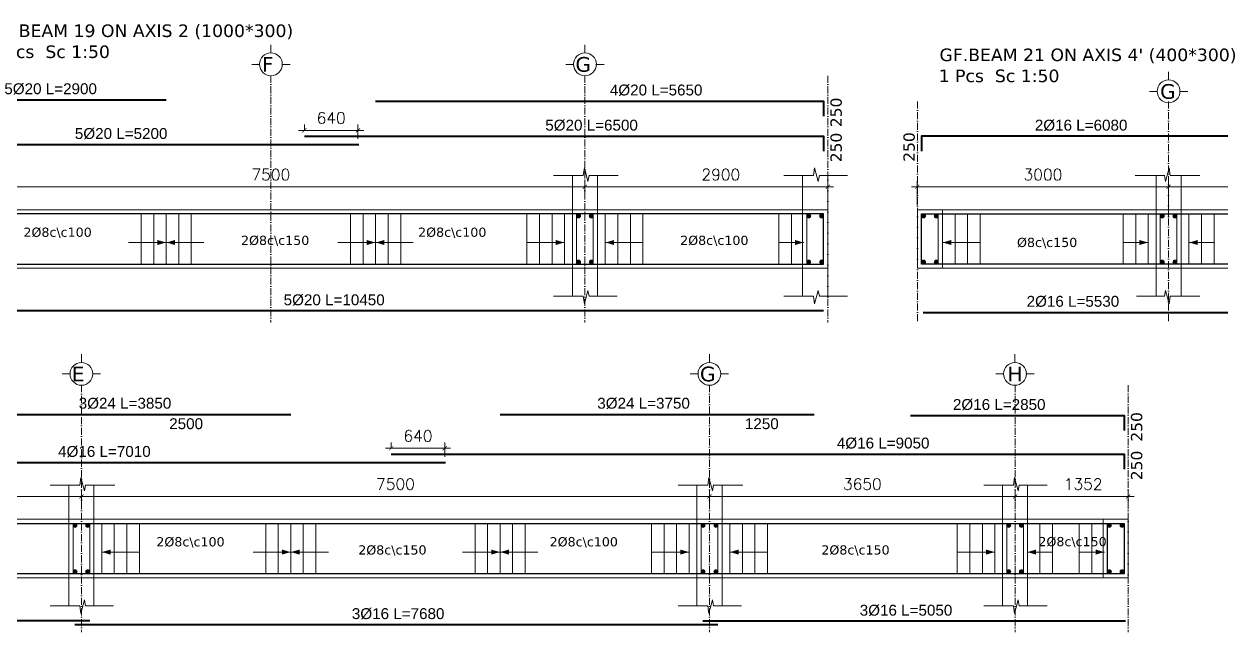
# Model space of a CAD drawing. Header units: inches. Extents: x -26151 to 62940, y -10194 to 246332.
# Drawn here: x 2773 to 4203, y 104603 to 105330 of the extents above; entities that cross this region are included whole.
import ezdxf

# ---------------------------------------------------------------- set-up
doc = ezdxf.new("R2010")
doc.units = ezdxf.units.IN
doc.header["$LTSCALE"] = 0.7
doc.header["$MEASUREMENT"] = 0
doc.linetypes.add('ACAD_ISO10W100', pattern=[18, 12, -3, 0, -3])
doc.layers.get('0').update_dxf_attribs({"lineweight": 13})
doc.layers.get('Defpoints').update_dxf_attribs({"lineweight": 5})
for name, color, linetype, lineweight in [('axis', 254, 'ACAD_ISO10W100', 9), ('BEAM FRAME', 5, 'Continuous', 18), ('COLUMN', 4, 'Continuous', 20), ('elevline', 30, 'Continuous', 20), ('FRAME 070', 5, 'Continuous', 60), ('hatch', 9, 'Continuous', 9), ('renforcment', 141, 'Continuous', 40), ('tex', 3, 'Continuous', 25), ('TEXT', 3, 'Continuous', 25), ('top rein. extension', 50, 'Continuous', 20), ('top renforcment', 7, 'Continuous', 40)]:
    doc.layers.add(name, color=color, linetype=linetype, lineweight=lineweight)
doc.styles.add('100', font='romans.shx', dxfattribs={"height": 13.5})
doc.styles.add('romanc', font='verdana.ttf', dxfattribs={"height": 250})
doc.styles.get("Standard").update_dxf_attribs({"font": 'arial.ttf', "height": 13})
doc.dimstyles.new('100', dxfattribs={"dimtxt": 13.5, "dimasz": 5, "dimexe": 7, "dimexo": 7, "dimgap": 8, "dimtad": 1, "dimdec": 0, "dimlfac": 10, "dimzin": 4, "dimdsep": 46, "dimtxsty": '100', "dimblk": 'ARCHTICK', "dimcen": 0.09, "dimdle": 7, "dimclrd": 1, "dimclre": 8, "dimclrt": 2, "dimadec": 0, "dimazin": 1, "dimtfac": 1, "dimtdec": 0, "dimtix": 1, "dimtofl": 0, "dimtmove": 0, "dimatfit": 3, "dimldrblk": 'ARCHTICK', "dimfxl": 0, "dimtolj": 1, "dimtzin": 0, "dimlwd": -1, "dimlwe": -1, "dimarcsym": 0})
doc.dimstyles.get("Standard").update_dxf_attribs({"dimtxt": 13, "dimasz": 5, "dimexe": 0.18, "dimexo": 0.0625, "dimgap": 6, "dimtad": 1, "dimdec": 0, "dimlfac": 10, "dimzin": 0, "dimdsep": 46, "dimtxsty": 'Standard', "dimblk": 'ARCHTICK', "dimcen": 0.09, "dimse1": 1, "dimse2": 1, "dimclrd": 1, "dimclre": 7, "dimclrt": 3, "dimadec": 0, "dimazin": 0, "dimtfac": 1, "dimtdec": 0, "dimtix": 1, "dimtofl": 0, "dimtmove": 0, "dimatfit": 3, "dimldrblk": 'ARCHTICK', "dimfxl": 0, "dimtolj": 1, "dimtzin": 0, "dimarcsym": 0})

# ---------------------------------------------------------------- blocks, each defined once
blk = doc.blocks.new('*D2065')
at = {"layer": 'Defpoints', "color": 0, "transparency": 16777216}
for p in [(2653, 105185.6, -0.5), (2653, 105185.6), (3173, 105185.6, -167.8)]:
    blk.add_point(p, dxfattribs=at)
at = {"layer": 'TEXT', "color": 3, "transparency": 16777216, "insert": (2889.2, 105198.6), "char_height": 13, "attachment_point": 5}
blk.add_mtext('\\A1;5%%C20 L=5200', dxfattribs=at)
blk = doc.blocks.new('_ArchTick')
at = {"color": 0, "linetype": 'ByBlock', "lineweight": 0, "const_width": 0.15}
blk.add_lwpolyline([(-0.5, -0.5), (0.5, 0.5)], dxfattribs=at)
blk = doc.blocks.new('*D2066')
at = {"color": 1, "transparency": 16777216}
blk.add_line((3436, 105135.1), (3740, 105135.1), dxfattribs=at)
at = {"color": 8, "transparency": 16777216}
for p, q in [((3443, 105128.7), (3443, 105142.1)), ((3733, 105129.1), (3733, 105142.1))]:
    blk.add_line(p, q, dxfattribs=at)
at = {"layer": 'Defpoints', "color": 0, "transparency": 16777216}
for p in [(3733, 105135.1), (3443, 105121.7), (3733, 105122.1, 217.9)]:
    blk.add_point(p, dxfattribs=at)
at = {"color": 1, "transparency": 16777216, "xscale": 5, "yscale": 5, "zscale": 5, "rotation": 180}
blk.add_blockref('_ArchTick', (3443, 105135.1), dxfattribs=at)
at = {"color": 1, "transparency": 16777216, "xscale": 5, "yscale": 5, "zscale": 5}
blk.add_blockref('_ArchTick', (3733, 105135.1), dxfattribs=at)
at = {"color": 2, "transparency": 16777216, "insert": (3605.3, 105149.8), "char_height": 13.5, "attachment_point": 5, "style": '100'}
blk.add_mtext('\\A1;2900', dxfattribs=at)
blk = doc.blocks.new('*D2067')
at = {"layer": 'Defpoints', "color": 0, "transparency": 16777216}
for p in [(3108, 105195.6, -157.8), (3108, 105195.6), (3758, 105195.6, -218.5)]:
    blk.add_point(p, dxfattribs=at)
at = {"layer": 'TEXT', "color": 3, "transparency": 16777216, "insert": (3451, 105208.6), "char_height": 13, "attachment_point": 5}
blk.add_mtext('\\A1;5%%C20 L=6500', dxfattribs=at)
blk = doc.blocks.new('*D2179')
at = {"color": 8, "transparency": 16777216}
for p, q in [((3108, 105202.6), (3108, 105209.6)), ((3172, 105192.6), (3172, 105209.6))]:
    blk.add_line(p, q, dxfattribs=at)
at = {"color": 1, "transparency": 16777216}
blk.add_line((3179, 105202.6), (3101, 105202.6), dxfattribs=at)
at = {"layer": 'Defpoints', "color": 0, "transparency": 16777216}
for p in [(3108, 105202.6), (3108, 105195.6), (3172, 105185.6)]:
    blk.add_point(p, dxfattribs=at)
at = {"color": 1, "transparency": 16777216, "xscale": 5, "yscale": 5, "zscale": 5, "rotation": 180}
blk.add_blockref('_ArchTick', (3108, 105202.6), dxfattribs=at)
at = {"color": 1, "transparency": 16777216, "xscale": 5, "yscale": 5, "zscale": 5}
blk.add_blockref('_ArchTick', (3172, 105202.6), dxfattribs=at)
at = {"color": 2, "transparency": 16777216, "insert": (3140, 105217.4), "char_height": 13.5, "attachment_point": 5, "style": '100'}
blk.add_mtext('\\A1;640', dxfattribs=at)
blk = doc.blocks.new('*D2068')
at = {"color": 1, "transparency": 16777216}
blk.add_line((3450, 105135.1), (2686, 105135.1), dxfattribs=at)
at = {"color": 8, "transparency": 16777216}
for p, q in [((2693, 105126.1), (2693, 105142.1)), ((3443, 105130.8), (3443, 105142.1))]:
    blk.add_line(p, q, dxfattribs=at)
at = {"layer": 'Defpoints', "color": 0, "transparency": 16777216}
for p in [(2693, 105135.1), (2693, 105119.1), (3443, 105123.8)]:
    blk.add_point(p, dxfattribs=at)
at = {"color": 1, "transparency": 16777216, "xscale": 5, "yscale": 5, "zscale": 5, "rotation": 180}
blk.add_blockref('_ArchTick', (2693, 105135.1), dxfattribs=at)
at = {"color": 1, "transparency": 16777216, "xscale": 5, "yscale": 5, "zscale": 5}
blk.add_blockref('_ArchTick', (3443, 105135.1), dxfattribs=at)
at = {"color": 2, "transparency": 16777216, "insert": (3068, 105149.8), "char_height": 13.5, "attachment_point": 5, "style": '100'}
blk.add_mtext('\\A1;7500', dxfattribs=at)
blk = doc.blocks.new('*D2069')
at = {"layer": 'Defpoints', "color": 0, "transparency": 16777216}
for p in [(2653, 105239.1, -218.4), (2653, 105239.1), (2943, 105239.1, -217.9)]:
    blk.add_point(p, dxfattribs=at)
at = {"layer": 'TEXT', "color": 3, "transparency": 16777216, "insert": (2805, 105252.1), "char_height": 13, "attachment_point": 5}
blk.add_mtext('\\A1;5%%C20 L=2900', dxfattribs=at)
blk = doc.blocks.new('*D2070')
at = {"layer": 'Defpoints', "color": 0, "transparency": 16777216}
for p in [(2683, 104986.9, -13652.7), (3728, 104986.9, -37100.9), (3728, 104986.9)]:
    blk.add_point(p, dxfattribs=at)
at = {"layer": 'TEXT', "color": 3, "transparency": 16777216, "insert": (3143.6, 104999.9), "char_height": 13, "attachment_point": 5}
blk.add_mtext('\\A1;5%%C20 L=10450', dxfattribs=at)
blk = doc.blocks.new('*D2074')
at = {"layer": 'Defpoints', "color": 0, "transparency": 16777216}
for p in [(3193, 105237.6, -157.8), (3193, 105237.6), (3758, 105237.6, -218.5)]:
    blk.add_point(p, dxfattribs=at)
at = {"layer": 'TEXT', "color": 3, "transparency": 16777216, "insert": (3528.1, 105250.6), "char_height": 13, "attachment_point": 5}
blk.add_mtext('\\A1;4%%C20 L=5650', dxfattribs=at)
blk = doc.blocks.new('*D2098')
at = {"layer": 'Defpoints', "color": 0, "transparency": 16777216}
for p in [(2056.8, 104617, -37100.9), (2056.8, 104617), (2851.8, 104617, -13652.7)]:
    blk.add_point(p, dxfattribs=at)
at = {"layer": 'TEXT', "color": 3, "transparency": 16777216, "insert": (2594.1, 104630), "char_height": 13, "attachment_point": 5}
blk.add_mtext('\\A1;3%%C16 L=7950', dxfattribs=at)
blk = doc.blocks.new('*D2102')
at = {"layer": 'Defpoints', "color": 0, "transparency": 16777216}
for p in [(2575.8, 104805.7, 24.9), (2575.8, 104805.7), (3276.7, 104805.7, -167.8)]:
    blk.add_point(p, dxfattribs=at)
at = {"layer": 'TEXT', "color": 3, "transparency": 16777216, "insert": (2869.2, 104818.7), "char_height": 13, "attachment_point": 5}
blk.add_mtext('\\A1;4%%C16 L=7010', dxfattribs=at)
blk = doc.blocks.new('*D2103')
at = {"color": 1, "transparency": 16777216}
blk.add_line((3584.8, 104765.1), (3963.8, 104765.1), dxfattribs=at)
at = {"color": 8, "transparency": 16777216}
for p, q in [((3591.8, 104758.8), (3591.8, 104772.1)), ((3956.8, 104759.1), (3956.8, 104772.1))]:
    blk.add_line(p, q, dxfattribs=at)
at = {"layer": 'Defpoints', "color": 0, "transparency": 16777216}
for p in [(3956.8, 104765.1), (3591.8, 104751.8), (3956.8, 104752.1)]:
    blk.add_point(p, dxfattribs=at)
at = {"color": 1, "transparency": 16777216, "xscale": 5, "yscale": 5, "zscale": 5, "rotation": 180}
blk.add_blockref('_ArchTick', (3591.8, 104765.1), dxfattribs=at)
at = {"color": 1, "transparency": 16777216, "xscale": 5, "yscale": 5, "zscale": 5}
blk.add_blockref('_ArchTick', (3956.8, 104765.1), dxfattribs=at)
at = {"color": 2, "transparency": 16777216, "insert": (3774.3, 104779.9), "char_height": 13.5, "attachment_point": 5, "style": '100'}
blk.add_mtext('\\A1;3650', dxfattribs=at)
blk = doc.blocks.new('*D2104')
at = {"layer": 'Defpoints', "color": 0, "transparency": 16777216}
for p in [(3211.7, 104815.7, -157.8), (3211.7, 104815.7), (4116.7, 104815.7, -218.5)]:
    blk.add_point(p, dxfattribs=at)
at = {"layer": 'TEXT', "color": 3, "transparency": 16777216, "insert": (3799.2, 104828.7), "char_height": 13, "attachment_point": 5}
blk.add_mtext('\\A1;4%%C16 L=9050', dxfattribs=at)
blk = doc.blocks.new('*D2183')
at = {"color": 1, "transparency": 16777216}
blk.add_line((3282.7, 104822.7), (3204.7, 104822.7), dxfattribs=at)
at = {"color": 8, "transparency": 16777216}
for p, q in [((3211.7, 104822.7), (3211.7, 104829.7)), ((3275.7, 104812.7), (3275.7, 104829.7))]:
    blk.add_line(p, q, dxfattribs=at)
at = {"layer": 'Defpoints', "color": 0, "transparency": 16777216}
for p in [(3211.7, 104822.7), (3211.7, 104815.7), (3275.7, 104805.7)]:
    blk.add_point(p, dxfattribs=at)
at = {"color": 1, "transparency": 16777216, "xscale": 5, "yscale": 5, "zscale": 5, "rotation": 180}
blk.add_blockref('_ArchTick', (3211.7, 104822.7), dxfattribs=at)
at = {"color": 1, "transparency": 16777216, "xscale": 5, "yscale": 5, "zscale": 5}
blk.add_blockref('_ArchTick', (3275.7, 104822.7), dxfattribs=at)
at = {"color": 2, "transparency": 16777216, "insert": (3243.7, 104837.5), "char_height": 13.5, "attachment_point": 5, "style": '100'}
blk.add_mtext('\\A1;640', dxfattribs=at)
blk = doc.blocks.new('*D2105')
at = {"color": 1, "transparency": 16777216}
blk.add_line((3598.8, 104765.1), (2834.8, 104765.1), dxfattribs=at)
at = {"color": 8, "transparency": 16777216}
for p, q in [((2841.8, 104756.2), (2841.8, 104772.1)), ((3591.8, 104757.6), (3591.8, 104772.1))]:
    blk.add_line(p, q, dxfattribs=at)
at = {"layer": 'Defpoints', "color": 0, "transparency": 16777216}
for p in [(2841.8, 104765.1), (2841.8, 104749.2), (3591.8, 104750.6)]:
    blk.add_point(p, dxfattribs=at)
at = {"color": 1, "transparency": 16777216, "xscale": 5, "yscale": 5, "zscale": 5, "rotation": 180}
blk.add_blockref('_ArchTick', (2841.8, 104765.1), dxfattribs=at)
at = {"color": 1, "transparency": 16777216, "xscale": 5, "yscale": 5, "zscale": 5}
blk.add_blockref('_ArchTick', (3591.8, 104765.1), dxfattribs=at)
at = {"color": 2, "transparency": 16777216, "insert": (3216.8, 104779.9), "char_height": 13.5, "attachment_point": 5, "style": '100'}
blk.add_mtext('\\A1;7500', dxfattribs=at)
blk = doc.blocks.new('*D2106')
at = {"color": 1, "transparency": 16777216}
blk.add_line((4098.9, 104765.1), (3949.8, 104765.1), dxfattribs=at)
at = {"color": 8, "transparency": 16777216}
for p, q in [((3956.8, 104759), (3956.8, 104772.1)), ((4091.9, 104758.8), (4091.9, 104772.1))]:
    blk.add_line(p, q, dxfattribs=at)
at = {"layer": 'Defpoints', "color": 0, "transparency": 16777216}
for p in [(3956.8, 104765.1), (3956.8, 104752), (4091.9, 104751.8)]:
    blk.add_point(p, dxfattribs=at)
at = {"color": 1, "transparency": 16777216, "xscale": 5, "yscale": 5, "zscale": 5, "rotation": 180}
blk.add_blockref('_ArchTick', (3956.8, 104765.1), dxfattribs=at)
at = {"color": 1, "transparency": 16777216, "xscale": 5, "yscale": 5, "zscale": 5}
blk.add_blockref('_ArchTick', (4091.9, 104765.1), dxfattribs=at)
at = {"color": 2, "transparency": 16777216, "insert": (4038, 104779.9), "char_height": 13.5, "attachment_point": 5, "style": '100'}
blk.add_mtext('\\A1;1352', dxfattribs=at)
blk = doc.blocks.new('*D2107')
at = {"layer": 'Defpoints', "color": 0, "transparency": 16777216}
for p in [(2833.8, 104611.9, -13652.7), (3601.8, 104611.9, -49467.8), (3601.8, 104611.9)]:
    blk.add_point(p, dxfattribs=at)
at = {"layer": 'TEXT', "color": 3, "transparency": 16777216, "insert": (3220, 104624.9), "char_height": 13, "attachment_point": 5}
blk.add_mtext('\\A1;3%%C16 L=7680', dxfattribs=at)
blk = doc.blocks.new('*D2111')
at = {"layer": 'Defpoints', "color": 0, "transparency": 16777216}
for p in [(3341.8, 104863.3, -203.1), (3341.8, 104863.3), (3716.8, 104863.3, -189.9)]:
    blk.add_point(p, dxfattribs=at)
at = {"layer": 'TEXT', "color": 3, "transparency": 16777216, "insert": (3513.1, 104876.3), "char_height": 13, "attachment_point": 5}
blk.add_mtext('\\A1;3%%C24 L=3750', dxfattribs=at)
blk = doc.blocks.new('*D2112')
at = {"layer": 'Defpoints', "color": 0, "transparency": 16777216}
for p in [(3591.8, 104861.7), (3716.8, 104861.7), (3716.8, 104839.3)]:
    blk.add_point(p, dxfattribs=at)
at = {"layer": 'TEXT', "color": 3, "transparency": 16777216, "insert": (3654.3, 104852), "char_height": 13, "attachment_point": 5}
blk.add_mtext('\\A1;1250', dxfattribs=at)
blk = doc.blocks.new('*D2113')
at = {"color": 1, "transparency": 16777216}
blk.add_line((2848.8, 104765.1), (2434.8, 104765.1), dxfattribs=at)
at = {"color": 8, "transparency": 16777216}
for p, q in [((2441.8, 104756.2), (2441.8, 104772.1)), ((2841.8, 104757.6), (2841.8, 104772.1))]:
    blk.add_line(p, q, dxfattribs=at)
at = {"layer": 'Defpoints', "color": 0, "transparency": 16777216}
for p in [(2441.8, 104765.1), (2441.8, 104749.2), (2841.8, 104750.6)]:
    blk.add_point(p, dxfattribs=at)
at = {"color": 1, "transparency": 16777216, "xscale": 5, "yscale": 5, "zscale": 5, "rotation": 180}
blk.add_blockref('_ArchTick', (2441.8, 104765.1), dxfattribs=at)
at = {"color": 1, "transparency": 16777216, "xscale": 5, "yscale": 5, "zscale": 5}
blk.add_blockref('_ArchTick', (2841.8, 104765.1), dxfattribs=at)
at = {"color": 2, "transparency": 16777216, "insert": (2629.3, 104779.9), "char_height": 13.5, "attachment_point": 5, "style": '100'}
blk.add_mtext('\\A1;4000', dxfattribs=at)
blk = doc.blocks.new('*D2114')
at = {"layer": 'Defpoints', "color": 0, "transparency": 16777216}
for p in [(2706.8, 104863.3, -203.1), (2706.8, 104863.3), (3091.8, 104863.3, -189.9)]:
    blk.add_point(p, dxfattribs=at)
at = {"layer": 'TEXT', "color": 3, "transparency": 16777216, "insert": (2893.8, 104876.3), "char_height": 13, "attachment_point": 5}
blk.add_mtext('\\A1;3%%C24 L=3850', dxfattribs=at)
blk = doc.blocks.new('*D2115')
at = {"layer": 'Defpoints', "color": 0, "transparency": 16777216}
for p in [(2841.8, 104861.7), (3091.8, 104861.7), (3091.8, 104839.3)]:
    blk.add_point(p, dxfattribs=at)
at = {"layer": 'TEXT', "color": 3, "transparency": 16777216, "insert": (2966.8, 104852), "char_height": 13, "attachment_point": 5}
blk.add_mtext('\\A1;2500', dxfattribs=at)
blk = doc.blocks.new('*D2117')
at = {"layer": 'Defpoints', "color": 0, "transparency": 16777216}
for p in [(3583.8, 104616, -13652.7), (4088.7, 104616, -37100.9), (4088.7, 104616)]:
    blk.add_point(p, dxfattribs=at)
at = {"layer": 'TEXT', "color": 3, "transparency": 16777216, "insert": (3826.5, 104629), "char_height": 13, "attachment_point": 5}
blk.add_mtext('\\A1;3%%C16 L=5050', dxfattribs=at)
blk = doc.blocks.new('*D2118')
at = {"layer": 'Defpoints', "color": 0, "transparency": 16777216}
for p in [(3831.8, 104861.8, -199.4), (3831.8, 104861.8), (4116.7, 104861.8, -218.5)]:
    blk.add_point(p, dxfattribs=at)
at = {"layer": 'TEXT', "color": 3, "transparency": 16777216, "insert": (3937.8, 104874.8), "char_height": 13, "attachment_point": 5}
blk.add_mtext('\\A1;2%%C16 L=2850', dxfattribs=at)
blk = doc.blocks.new('*D2123')
at = {"color": 1, "transparency": 16777216}
blk.add_line((4147, 105135.1), (3833, 105135.1), dxfattribs=at)
at = {"color": 8, "transparency": 16777216}
for p, q in [((3840, 105113.4), (3840, 105142.1)), ((4140, 105098.5), (4140, 105142.1))]:
    blk.add_line(p, q, dxfattribs=at)
at = {"layer": 'Defpoints', "color": 0, "transparency": 16777216}
for p in [(3840, 105135.1), (3840, 105106.4), (4140, 105091.5)]:
    blk.add_point(p, dxfattribs=at)
at = {"color": 1, "transparency": 16777216, "xscale": 5, "yscale": 5, "zscale": 5, "rotation": 180}
blk.add_blockref('_ArchTick', (3840, 105135.1), dxfattribs=at)
at = {"color": 1, "transparency": 16777216, "xscale": 5, "yscale": 5, "zscale": 5}
blk.add_blockref('_ArchTick', (4140, 105135.1), dxfattribs=at)
at = {"color": 2, "transparency": 16777216, "insert": (3990, 105149.8), "char_height": 13.5, "attachment_point": 5, "style": '100'}
blk.add_mtext('\\A1;3000', dxfattribs=at)
blk = doc.blocks.new('*D2124')
at = {"layer": 'Defpoints', "color": 0, "transparency": 16777216}
for p in [(3847, 104985.1, -37318.8), (3847, 104985.1), (4400, 104985.1, -13652.7)]:
    blk.add_point(p, dxfattribs=at)
at = {"layer": 'TEXT', "color": 3, "transparency": 16777216, "insert": (4025.8, 104998.1), "char_height": 13, "attachment_point": 5}
blk.add_mtext('\\A1;2%%C16 L=5530', dxfattribs=at)
blk = doc.blocks.new('*D2125')
at = {"layer": 'Defpoints', "color": 0, "transparency": 16777216}
for p in [(3821.6, 105195.6, -440.4), (4429.6, 105195.6, 264.3), (4429.6, 105195.6)]:
    blk.add_point(p, dxfattribs=at)
at = {"layer": 'TEXT', "color": 3, "transparency": 16777216, "insert": (4035.6, 105208.6), "char_height": 13, "attachment_point": 5}
blk.add_mtext('\\A1;2%%C16 L=6080', dxfattribs=at)
blk = doc.blocks.new('*D2126')
at = {"color": 1, "transparency": 16777216}
blk.add_line((4133, 105135.1), (4411, 105135.1), dxfattribs=at)
at = {"color": 8, "transparency": 16777216}
for p, q in [((4140, 105098.5), (4140, 105142.1)), ((4404, 105127.4), (4404, 105142.1))]:
    blk.add_line(p, q, dxfattribs=at)
at = {"layer": 'Defpoints', "color": 0, "transparency": 16777216}
for p in [(4404, 105135.1), (4404, 105120.4), (4140, 105091.5)]:
    blk.add_point(p, dxfattribs=at)
at = {"color": 1, "transparency": 16777216, "xscale": 5, "yscale": 5, "zscale": 5, "rotation": 180}
blk.add_blockref('_ArchTick', (4140, 105135.1), dxfattribs=at)
at = {"color": 1, "transparency": 16777216, "xscale": 5, "yscale": 5, "zscale": 5}
blk.add_blockref('_ArchTick', (4404, 105135.1), dxfattribs=at)
at = {"color": 2, "transparency": 16777216, "insert": (4263.6, 105149.8), "char_height": 13.5, "attachment_point": 5, "style": '100'}
blk.add_mtext('\\A1;2640', dxfattribs=at)

msp = doc.modelspace()

# ---------------------------------------------------------------- hatches: boundary and pattern name
at = {"layer": 'elevline'}
for points in [[(3437.8, 105100.38, 1), (3433.05, 105100.38, 1)], [(3448.29, 105100.38, -1), (3453.05, 105100.38, -1)], [(3712.8, 105100.38, 1), (3708.05, 105100.38, 1)], [(3723.29, 105100.38, -1), (3728.05, 105100.38, -1)], [(3849.8, 105100.38, 1), (3845.05, 105100.38, 1)], [(3860.29, 105100.38, -1), (3865.05, 105100.38, -1)], [(4134.8, 105100.38, 1), (4130.05, 105100.38, 1)], [(4145.29, 105100.38, -1), (4150.05, 105100.38, -1)], [(3437.8, 105045.14, -1), (3433.05, 105045.14, -1)], [(3448.29, 105045.14, 1), (3453.05, 105045.14, 1)], [(3712.8, 105045.14, -1), (3708.05, 105045.14, -1)], [(3723.29, 105045.14, 1), (3728.05, 105045.14, 1)], [(3849.8, 105045.14, -1), (3845.05, 105045.14, -1)], [(3860.29, 105045.14, 1), (3865.05, 105045.14, 1)], [(4134.8, 105045.14, -1), (4130.05, 105045.14, -1)], [(4145.29, 105045.14, 1), (4150.05, 105045.14, 1)], [(2836.51, 104730.47, 1), (2831.76, 104730.47, 1)], [(2847, 104730.47, -1), (2851.76, 104730.47, -1)], [(3586.51, 104730.47, 1), (3581.76, 104730.47, 1)], [(3597, 104730.47, -1), (3601.76, 104730.47, -1)], [(3951.51, 104730.47, 1), (3946.76, 104730.47, 1)], [(3962, 104730.47, -1), (3966.76, 104730.47, -1)], [(4071.69, 104730.47, 1), (4066.93, 104730.47, 1)], [(4082.17, 104730.47, -1), (4086.93, 104730.47, -1)], [(2836.51, 104675.23, -1), (2831.76, 104675.23, -1)], [(2847, 104675.23, 1), (2851.76, 104675.23, 1)], [(3586.51, 104675.23, -1), (3581.76, 104675.23, -1)], [(3597, 104675.23, 1), (3601.76, 104675.23, 1)], [(3951.51, 104675.23, -1), (3946.76, 104675.23, -1)], [(3962, 104675.23, 1), (3966.76, 104675.23, 1)], [(4071.69, 104675.23, -1), (4066.93, 104675.23, -1)], [(4082.17, 104675.23, 1), (4086.93, 104675.23, 1)]]:
    msp.add_hatch(color=256, dxfattribs=at).paths.add_polyline_path(points)

# ---------------------------------------------------------------- linework, layer by layer
at = {"layer": 'axis'}
for p, q in [((3068.05, 105267.95, -217.91), (3068.05, 104973.02, -217.91)), ((3443.05, 105267.95, -217.91), (3443.05, 104973.02, -217.91)), ((3733.05, 105267.95, -217.91), (3733.05, 104973.02, -217.91)), ((3840.05, 105236.96), (3840.05, 104973.02)), ((4140.05, 105236.96), (4140.05, 104973.02)), ((2841.76, 104898.04, -217.91), (2841.76, 104603.11, -217.91)), ((2841.76, 104898.04, -217.91), (2841.76, 104603.11, -217.91)), ((3591.76, 104898.04, -217.91), (3591.76, 104603.11, -217.91)), ((3956.76, 104898.04, -217.91), (3956.76, 104603.11, -217.91)), ((4091.93, 104898.04, -217.91), (4091.93, 104603.11, -217.91))]:
    msp.add_line(p, q, dxfattribs=at)
at = {"layer": 'BEAM FRAME'}
for points in [[(2678.05, 105037.76), (3733.05, 105037.76), (3733.05, 105107.76), (2678.05, 105107.76)], [(4091.93, 104667.85), (881.76, 104667.85), (881.76, 104737.85), (4091.93, 104737.85)]]:
    msp.add_lwpolyline(points, close=True, dxfattribs=at)
at = {"layer": 'BEAM FRAME', "elevation": 217.91}
msp.add_lwpolyline([(4404.05, 105037.76), (3840.05, 105037.76), (3840.05, 105107.76), (4404.05, 105107.76)], close=True, dxfattribs=at)
at = {"layer": 'COLUMN', "lineweight": 20}
for p, q in [((3428.05, 105148.68), (3428.05, 105107.76)), ((3458.05, 105148.68), (3458.05, 105107.76)), ((3703.05, 105148.68), (3703.05, 105107.76)), ((3733.05, 105148.68), (3733.05, 105107.76)), ((4125.05, 105148.68, 217.91), (4125.05, 105107.76, 217.91)), ((4155.05, 105148.68, 217.91), (4155.05, 105107.76, 217.91)), ((3428.05, 105004.33), (3428.05, 105037.76)), ((3458.05, 105004.33), (3458.05, 105037.76)), ((3703.05, 105004.33), (3703.05, 105037.76)), ((3733.05, 105004.33), (3733.05, 105037.76)), ((4125.05, 105004.33, 217.91), (4125.05, 105037.76, 217.91)), ((4155.05, 105004.33, 217.91), (4155.05, 105037.76, 217.91)), ((2826.76, 104778.78), (2826.76, 104737.85)), ((2856.76, 104778.78), (2856.76, 104737.85)), ((3576.76, 104778.78), (3576.76, 104737.85)), ((3606.76, 104778.78), (3606.76, 104737.85)), ((3941.76, 104778.78), (3941.76, 104737.85)), ((3971.76, 104778.78), (3971.76, 104737.85)), ((2826.76, 104634.42), (2826.76, 104667.85)), ((2856.76, 104634.42), (2856.76, 104667.85)), ((3576.76, 104634.42), (3576.76, 104667.85)), ((3606.76, 104634.42), (3606.76, 104667.85)), ((3941.76, 104634.42), (3941.76, 104667.85)), ((3971.76, 104634.42), (3971.76, 104667.85))]:
    msp.add_line(p, q, dxfattribs=at)
at = {"layer": 'elevline'}
for p, q in [((2913.09, 105042.76), (2913.09, 105102.76)), ((2928.09, 105042.76), (2928.09, 105102.76)), ((2943.05, 105042.76), (2943.05, 105102.76)), ((2958.01, 105042.76), (2958.01, 105102.76)), ((2973.01, 105042.76), (2973.01, 105102.76)), ((3163.09, 105042.76, -217.91), (3163.09, 105102.76, -217.91)), ((3178.09, 105042.76, -217.91), (3178.09, 105102.76, -217.91)), ((3193.05, 105042.76, -217.91), (3193.05, 105102.76, -217.91)), ((3208.01, 105042.76, -217.91), (3208.01, 105102.76, -217.91)), ((3223.01, 105042.76, -217.91), (3223.01, 105102.76, -217.91)), ((3373.78, 105042.76, -217.91), (3373.78, 105102.76, -217.91)), ((3388.78, 105042.76, -217.91), (3388.78, 105102.76, -217.91)), ((3403.78, 105042.76, -217.91), (3403.78, 105102.76, -217.91)), ((3418.74, 105042.76, -217.91), (3418.74, 105102.76, -217.91)), ((3467.36, 105042.76, -217.91), (3467.36, 105102.76, -217.91)), ((3482.32, 105042.76, -217.91), (3482.32, 105102.76, -217.91)), ((3497.32, 105042.76, -217.91), (3497.32, 105102.76, -217.91)), ((3512.32, 105042.76, -217.91), (3512.32, 105102.76, -217.91)), ((3674.55, 105042.76, -217.91), (3674.55, 105102.76, -217.91)), ((3689.55, 105042.76, -217.91), (3689.55, 105102.76, -217.91)), ((3708.01, 105042.76, -217.91), (3708.01, 105102.76, -217.91)), ((3885.05, 105042.76), (3885.05, 105102.76)), ((3900.05, 105042.76), (3900.05, 105102.76)), ((3915.05, 105042.76), (3915.05, 105102.76)), ((4085.78, 105042.76), (4085.78, 105102.76)), ((4100.78, 105042.76), (4100.78, 105102.76)), ((4115.74, 105042.76), (4115.74, 105102.76)), ((4164.36, 105042.76), (4164.36, 105102.76)), ((4179.32, 105042.76), (4179.32, 105102.76)), ((4194.32, 105042.76), (4194.32, 105102.76)), ((2866.07, 104672.85, -217.91), (2866.07, 104732.85, -217.91)), ((2881.03, 104672.85, -217.91), (2881.03, 104732.85, -217.91)), ((2896.03, 104672.85, -217.91), (2896.03, 104732.85, -217.91)), ((2911.03, 104672.85, -217.91), (2911.03, 104732.85, -217.91)), ((3061.8, 104672.85, -217.91), (3061.8, 104732.85, -217.91)), ((3076.8, 104672.85, -217.91), (3076.8, 104732.85, -217.91)), ((3091.76, 104672.85, -217.91), (3091.76, 104732.85, -217.91)), ((3106.72, 104672.85, -217.91), (3106.72, 104732.85, -217.91)), ((3121.72, 104672.85, -217.91), (3121.72, 104732.85, -217.91)), ((3311.8, 104672.85, -217.91), (3311.8, 104732.85, -217.91)), ((3326.8, 104672.85, -217.91), (3326.8, 104732.85, -217.91)), ((3341.76, 104672.85, -217.91), (3341.76, 104732.85, -217.91)), ((3356.72, 104672.85, -217.91), (3356.72, 104732.85, -217.91)), ((3371.72, 104672.85, -217.91), (3371.72, 104732.85, -217.91)), ((3522.49, 104672.85, -217.91), (3522.49, 104732.85, -217.91)), ((3537.49, 104672.85, -217.91), (3537.49, 104732.85, -217.91)), ((3552.49, 104672.85, -217.91), (3552.49, 104732.85, -217.91)), ((3567.45, 104672.85, -217.91), (3567.45, 104732.85, -217.91)), ((3616.07, 104672.85, -217.91), (3616.07, 104732.85, -217.91)), ((3631.03, 104672.85, -217.91), (3631.03, 104732.85, -217.91)), ((3646.03, 104672.85, -217.91), (3646.03, 104732.85, -217.91)), ((3661.03, 104672.85, -217.91), (3661.03, 104732.85, -217.91)), ((3887.69, 104672.85, -217.91), (3887.69, 104732.85, -217.91)), ((3902.69, 104672.85, -217.91), (3902.69, 104732.85, -217.91)), ((3917.69, 104672.85, -217.91), (3917.69, 104732.85, -217.91)), ((3932.65, 104672.85, -217.91), (3932.65, 104732.85, -217.91)), ((3946.72, 104672.85, -217.91), (3946.72, 104732.85, -217.91)), ((3986.25, 104672.85, -217.91), (3986.25, 104732.85, -217.91)), ((4001.25, 104672.85, -217.91), (4001.25, 104732.85, -217.91)), ((4033.43, 104672.85, -217.91), (4033.43, 104732.85, -217.91)), ((4048.43, 104672.85, -217.91), (4048.43, 104732.85, -217.91)), ((4066.89, 104672.85, -217.91), (4066.89, 104732.85, -217.91))]:
    msp.add_line(p, q, dxfattribs=at)
for centre in [(3435.43, 105100.38, -217.91), (3450.67, 105100.38, -217.91), (3710.43, 105100.38, -217.91), (3725.67, 105100.38, -217.91), (3847.43, 105100.38), (3862.67, 105100.38), (4132.43, 105100.38), (4147.67, 105100.38), (3435.43, 105045.14, -217.91), (3450.67, 105045.14, -217.91), (3710.43, 105045.14, -217.91), (3725.67, 105045.14, -217.91), (3847.43, 105045.14), (3862.67, 105045.14), (4132.43, 105045.14), (4147.67, 105045.14), (2834.14, 104730.47, -217.91), (2849.38, 104730.47, -217.91), (3584.14, 104730.47, -217.91), (3599.38, 104730.47, -217.91), (3949.14, 104730.47, -217.91), (3964.38, 104730.47, -217.91), (4069.31, 104730.47, -217.91), (4084.55, 104730.47, -217.91), (2834.14, 104675.23, -217.91), (2849.38, 104675.23, -217.91), (3584.14, 104675.23, -217.91), (3599.38, 104675.23, -217.91), (3949.14, 104675.23, -217.91), (3964.38, 104675.23, -217.91), (4069.31, 104675.23, -217.91), (4084.55, 104675.23, -217.91)]:
    msp.add_circle(centre, 2.38, dxfattribs=at)
at = {"layer": 'FRAME 070', "lineweight": 20}
for p, q in [((3405.66, 105148.68), (3441.01, 105148.68)), ((3441.01, 105148.68), (3442.36, 105157.68)), ((3442.36, 105157.68), (3446.55, 105141.61)), ((3446.55, 105141.61), (3448.05, 105148.68)), ((3447.58, 105148.68), (3482.93, 105148.68)), ((3680.66, 105148.68), (3716.01, 105148.68)), ((3716.01, 105148.68), (3717.36, 105157.68)), ((3717.36, 105157.68), (3721.55, 105141.61)), ((3721.55, 105141.61), (3723.05, 105148.68)), ((3723.05, 105148.68), (3756.44, 105148.68)), ((4135.52, 105148.68, 217.91), (4100.16, 105148.68, 217.91)), ((4136.55, 105141.61, 217.91), (4135.04, 105148.68, 217.91)), ((4140.73, 105157.68, 217.91), (4136.55, 105141.61, 217.91)), ((4142.08, 105148.68, 217.91), (4140.73, 105157.68, 217.91)), ((4177.44, 105148.68, 217.91), (4142.08, 105148.68, 217.91)), ((3405.66, 105004.33), (3441.01, 105004.33)), ((3441.01, 105004.33), (3442.36, 104995.33)), ((3442.36, 104995.33), (3446.55, 105011.41)), ((3446.55, 105011.41), (3448.05, 105004.33)), ((3448.05, 105004.33), (3481.44, 105004.33)), ((3680.66, 105004.33), (3716.01, 105004.33)), ((3716.01, 105004.33), (3717.36, 104995.33)), ((3717.36, 104995.33), (3721.55, 105011.41)), ((3721.55, 105011.41), (3723.05, 105004.33)), ((3723.05, 105004.33), (3756.44, 105004.33)), ((4135.04, 105004.33, 217.91), (4101.65, 105004.33, 217.91)), ((4136.55, 105011.41, 217.91), (4135.04, 105004.33, 217.91)), ((4140.73, 104995.33, 217.91), (4136.55, 105011.41, 217.91)), ((4142.08, 105004.33, 217.91), (4140.73, 104995.33, 217.91)), ((4177.44, 105004.33, 217.91), (4142.08, 105004.33, 217.91)), ((2804.37, 104778.78), (2839.72, 104778.78)), ((2839.72, 104778.78), (2841.08, 104787.78)), ((2841.08, 104787.78), (2845.26, 104771.7)), ((2845.26, 104771.7), (2846.76, 104778.78)), ((2846.29, 104778.78), (2881.64, 104778.78)), ((3554.37, 104778.78), (3589.72, 104778.78)), ((3589.72, 104778.78), (3591.08, 104787.78)), ((3591.08, 104787.78), (3595.26, 104771.7)), ((3595.26, 104771.7), (3596.76, 104778.78)), ((3596.29, 104778.78), (3631.64, 104778.78)), ((3919.37, 104778.78), (3954.72, 104778.78)), ((3954.72, 104778.78), (3956.08, 104787.78)), ((3956.08, 104787.78), (3960.26, 104771.7)), ((3960.26, 104771.7), (3961.76, 104778.78)), ((3961.76, 104778.78), (3995.15, 104778.78)), ((2804.37, 104634.42), (2839.72, 104634.42)), ((2839.72, 104634.42), (2841.08, 104625.42)), ((2841.08, 104625.42), (2845.26, 104641.5)), ((2845.26, 104641.5), (2846.76, 104634.42)), ((2846.76, 104634.42), (2880.15, 104634.42)), ((3554.37, 104634.42), (3589.72, 104634.42)), ((3589.72, 104634.42), (3591.08, 104625.42)), ((3591.08, 104625.42), (3595.26, 104641.5)), ((3595.26, 104641.5), (3596.76, 104634.42)), ((3596.76, 104634.42), (3630.15, 104634.42)), ((3919.37, 104634.42), (3954.72, 104634.42)), ((3954.72, 104634.42), (3956.08, 104625.42)), ((3956.08, 104625.42), (3960.26, 104641.5)), ((3960.26, 104641.5), (3961.76, 104634.42)), ((3961.76, 104634.42), (3995.15, 104634.42))]:
    msp.add_line(p, q, dxfattribs=at)
at = {"layer": 'FRAME 070', "lineweight": 15, "elevation": -217.91}
for points in [[(3428.05, 105037.76), (3458.05, 105037.76), (3458.05, 105107.76), (3428.05, 105107.76)], [(3703.05, 105037.76), (3733.05, 105037.76), (3733.05, 105107.76), (3703.05, 105107.76)], [(2826.76, 104667.85), (2856.76, 104667.85), (2856.76, 104737.85), (2826.76, 104737.85)], [(3576.76, 104667.85), (3606.76, 104667.85), (3606.76, 104737.85), (3576.76, 104737.85)], [(3941.76, 104667.85), (3971.76, 104667.85), (3971.76, 104737.85), (3941.76, 104737.85)], [(4061.93, 104667.85), (4091.93, 104667.85), (4091.93, 104737.85), (4061.93, 104737.85)]]:
    msp.add_lwpolyline(points, close=True, dxfattribs=at)
at = {"layer": 'FRAME 070', "lineweight": 15}
for points in [[(3870.05, 105037.76), (3840.05, 105037.76), (3840.05, 105107.76), (3870.05, 105107.76)], [(4155.05, 105037.76), (4125.05, 105037.76), (4125.05, 105107.76), (4155.05, 105107.76)]]:
    msp.add_lwpolyline(points, close=True, dxfattribs=at)
at = {"layer": 'hatch'}
for p, q in [((3068.05, 105304.92, -217.91), (3068.05, 105295.19, -217.91)), ((3443.05, 105304.92, -217.91), (3443.05, 105295.19, -217.91)), ((3045.12, 105281.45, -217.91), (3054.86, 105281.45, -217.91)), ((3090.97, 105281.45, -217.91), (3081.24, 105281.45, -217.91)), ((3420.12, 105281.45, -217.91), (3429.86, 105281.45, -217.91)), ((3465.97, 105281.45, -217.91), (3456.24, 105281.45, -217.91)), ((4140.05, 105272.57), (4140.05, 105262.84)), ((4117.12, 105249.09), (4126.86, 105249.09)), ((4162.97, 105249.09), (4153.24, 105249.09)), ((2841.76, 104935.01, -217.91), (2841.76, 104925.28, -217.91)), ((3591.76, 104935.01, -217.91), (3591.76, 104925.28, -217.91)), ((3956.56, 104935.01, -217.91), (3956.56, 104925.28, -217.91)), ((2818.83, 104911.54, -217.91), (2828.57, 104911.54, -217.91)), ((2864.68, 104911.54, -217.91), (2854.95, 104911.54, -217.91)), ((3568.83, 104911.54, -217.91), (3578.57, 104911.54, -217.91)), ((3614.68, 104911.54, -217.91), (3604.95, 104911.54, -217.91)), ((3933.63, 104911.54, -217.91), (3943.37, 104911.54, -217.91)), ((3979.48, 104911.54, -217.91), (3969.75, 104911.54, -217.91))]:
    msp.add_line(p, q, dxfattribs=at)
for centre in [(3068.05, 105281.57, -217.91), (3443.05, 105281.57, -217.91), (4140.05, 105249.22), (2841.76, 104911.66, -217.91), (3591.76, 104911.66, -217.91), (3956.56, 104911.66, -217.91)]:
    msp.add_circle(centre, 13.62, dxfattribs=at)
at = {"layer": 'renforcment', "lineweight": -2}
for points in [[(2683.05, 105042.76), (3728.05, 105042.76), (3728.05, 105102.76), (2683.05, 105102.76)], [(4086.93, 104672.85), (886.76, 104672.85), (886.76, 104732.85), (4086.93, 104732.85)]]:
    msp.add_lwpolyline(points, close=True, dxfattribs=at)
at = {"layer": 'renforcment', "lineweight": -2, "elevation": 217.91}
msp.add_lwpolyline([(4399.05, 105042.76), (3845.05, 105042.76), (3845.05, 105102.76), (4399.05, 105102.76)], close=True, dxfattribs=at)
at = {"layer": 'top rein. extension'}
for p, q in [((2943.05, 105068.6), (2898.09, 105068.6)), ((2943.05, 105068.6), (2988.01, 105068.6)), ((3193.05, 105068.6, -217.91), (3148.09, 105068.6, -217.91)), ((3193.05, 105068.6, -217.91), (3238.01, 105068.6, -217.91)), ((3418.74, 105068.6, -217.91), (3373.78, 105068.6, -217.91)), ((3467.36, 105068.6, -217.91), (3512.32, 105068.6, -217.91)), ((3704.51, 105068.6, -217.91), (3674.55, 105068.6, -217.91)), ((3870.09, 105068.6), (3915.05, 105068.6)), ((4115.74, 105068.6), (4085.78, 105068.6)), ((4164.36, 105068.6), (4194.32, 105068.6)), ((2866.07, 104698.69, -217.91), (2911.03, 104698.69, -217.91)), ((3091.76, 104698.69, -217.91), (3046.8, 104698.69, -217.91)), ((3091.76, 104698.69, -217.91), (3136.72, 104698.69, -217.91)), ((3341.76, 104698.69, -217.91), (3296.8, 104698.69, -217.91)), ((3341.76, 104698.69, -217.91), (3386.72, 104698.69, -217.91)), ((3567.45, 104698.69, -217.91), (3522.49, 104698.69, -217.91)), ((3616.07, 104698.69, -217.91), (3661.03, 104698.69, -217.91)), ((3932.65, 104698.69, -217.91), (3887.69, 104698.69, -217.91)), ((3971.29, 104698.69, -217.91), (4001.25, 104698.69, -217.91)), ((4063.39, 104698.69, -217.91), (4033.43, 104698.69, -217.91))]:
    msp.add_line(p, q, dxfattribs=at)
for points in [[(2932.57, 105071.6), (2942.7, 105068.6), (2932.57, 105065.6)], [(2953.52, 105071.6), (2943.4, 105068.6), (2953.52, 105065.6)], [(3182.57, 105071.6, -217.91), (3192.7, 105068.6, -217.91), (3182.57, 105065.6, -217.91)], [(3203.52, 105071.6, -217.91), (3193.4, 105068.6, -217.91), (3203.52, 105065.6, -217.91)], [(3408.26, 105071.6, -217.91), (3418.39, 105068.6, -217.91), (3408.26, 105065.6, -217.91)], [(3477.83, 105071.6, -217.91), (3467.71, 105068.6, -217.91), (3477.83, 105065.6, -217.91)], [(3694.03, 105071.6, -217.91), (3704.16, 105068.6, -217.91), (3694.03, 105065.6, -217.91)], [(3880.56, 105071.6), (3870.44, 105068.6), (3880.56, 105065.6)], [(4105.26, 105071.6), (4115.39, 105068.6), (4105.26, 105065.6)], [(4174.83, 105071.6), (4164.71, 105068.6), (4174.83, 105065.6)], [(2876.54, 104701.69, -217.91), (2866.42, 104698.69, -217.91), (2876.54, 104695.69, -217.91)], [(3081.28, 104701.69, -217.91), (3091.41, 104698.69, -217.91), (3081.28, 104695.69, -217.91)], [(3102.23, 104701.69, -217.91), (3092.11, 104698.69, -217.91), (3102.23, 104695.69, -217.91)], [(3331.28, 104701.69, -217.91), (3341.41, 104698.69, -217.91), (3331.28, 104695.69, -217.91)], [(3352.23, 104701.69, -217.91), (3342.11, 104698.69, -217.91), (3352.23, 104695.69, -217.91)], [(3556.97, 104701.69, -217.91), (3567.1, 104698.69, -217.91), (3556.97, 104695.69, -217.91)], [(3626.54, 104701.69, -217.91), (3616.42, 104698.69, -217.91), (3626.54, 104695.69, -217.91)], [(3922.17, 104701.69, -217.91), (3932.3, 104698.69, -217.91), (3922.17, 104695.69, -217.91)], [(3981.77, 104701.69, -217.91), (3971.64, 104698.69, -217.91), (3981.77, 104695.69, -217.91)], [(4052.92, 104701.69, -217.91), (4063.04, 104698.69, -217.91), (4052.92, 104695.69, -217.91)]]:
    msp.add_solid(points, dxfattribs=at)
at = {"layer": 'top renforcment'}
for p, q in [((3728.05, 104986.88, -217.91), (2683.05, 104986.88, -217.91)), ((3847.05, 104985.1, -217.91), (4400.05, 104985.1)), ((2056.76, 104616.97, -217.91), (2851.76, 104616.97, -217.91)), ((3601.76, 104611.86, -12584.87), (2833.76, 104611.86, -217.91)), ((4088.73, 104616.03, -217.91), (3583.76, 104616.03, -217.91))]:
    msp.add_line(p, q, dxfattribs=at)
for points in [[(2683.05, 105218.81), (2683.05, 105239.09), (2943.05, 105239.09)], [(4402.75, 105172.36), (4402.75, 105195.63), (3845.05, 105195.63), (3845.05, 105177.74)]]:
    msp.add_lwpolyline(points, dxfattribs=at)
at = {"layer": 'top renforcment', "elevation": -217.91}
for points in [[(3193.05, 105237.6), (3728.05, 105237.6), (3728.05, 105219.71)], [(3108.02, 105195.63), (3728.05, 105195.63), (3728.05, 105177.74)], [(2683.05, 105165.36), (2683.05, 105185.63), (3173.02, 105185.63)], [(2706.76, 104863.28), (3091.76, 104863.28)], [(3341.76, 104863.28), (3716.76, 104863.28)], [(3831.76, 104861.78), (4086.93, 104861.78), (4086.93, 104843.89)], [(2575.76, 104805.72), (3276.73, 104805.72)], [(3211.73, 104815.72), (4086.93, 104815.72), (4086.93, 104797.83)]]:
    msp.add_lwpolyline(points, dxfattribs=at)
at = {"layer": 'top renforcment', "lineweight": 15, "elevation": -217.91}
for points in [[(3433.05, 105042.76), (3453.05, 105042.76), (3453.05, 105102.76), (3433.05, 105102.76)], [(3708.05, 105042.76), (3728.05, 105042.76), (3728.05, 105102.76), (3708.05, 105102.76)], [(2831.76, 104672.85), (2851.76, 104672.85), (2851.76, 104732.85), (2831.76, 104732.85)], [(3581.76, 104672.85), (3601.76, 104672.85), (3601.76, 104732.85), (3581.76, 104732.85)], [(3946.76, 104672.85), (3966.76, 104672.85), (3966.76, 104732.85), (3946.76, 104732.85)], [(4066.93, 104672.85), (4086.93, 104672.85), (4086.93, 104732.85), (4066.93, 104732.85)]]:
    msp.add_lwpolyline(points, close=True, dxfattribs=at)
at = {"layer": 'top renforcment', "lineweight": 15}
for points in [[(3865.05, 105042.76), (3845.05, 105042.76), (3845.05, 105102.76), (3865.05, 105102.76)], [(4150.05, 105042.76), (4130.05, 105042.76), (4130.05, 105102.76), (4150.05, 105102.76)]]:
    msp.add_lwpolyline(points, close=True, dxfattribs=at)

# ---------------------------------------------------------------- texts
at = {"layer": 'tex', "style": 'romanc'}
for s, p in [('2%%C8c\\c100', (2772.52, 105075.41, -33436.19)), ('2%%C8c\\c150', (3032.34, 105065.69, -33654.09)), ('2%%C8c\\c100', (3243.82, 105075.41, -33436.19)), ('2%%C8c\\c100', (3556.77, 105065.69, -33654.09)), ('%%C8c\\c150', (3959.05, 105063.23, -33436.19)), ('2%%C8c\\c150', (3984.56, 104705.74, -33654.09)), ('2%%C8c\\c100', (2931.24, 104705.5, -33654.09)), ('2%%C8c\\c150', (3172.36, 104695.78, -33654.09)), ('2%%C8c\\c100', (3400.87, 104705.5, -33654.09)), ('2%%C8c\\c150', (3725.38, 104695.78, -33654.09))]:
    msp.add_text(s, height=11, dxfattribs=at).set_placement(p)
at = {"layer": 'TEXT', "style": 'romanc'}
for s, height, p in [('GF.BEAM 19 ON AXIS 2 (1000*300)', 15, (2732.56, 105314.18, -217.91)), ('1 Pcs  Sc 1:50 ', 15, (2731.55, 105289.08, -217.91)), ('F', 17.6, (3057.33, 105272.65, -217.91)), ('G', 17.6, (3431.64, 105272.65, -217.91)), ("GF.BEAM 21 ON AXIS 4' (400*300)", 15, (3866.46, 105285.35)), ('1 Pcs  Sc 1:50 ', 15, (3865.45, 105260.25)), ('G', 17.6, (4129.87, 105240.3)), ('E', 17.6, (2830.28, 104902.74, -217.91)), ('G', 17.6, (3580.35, 104902.74, -217.91)), ('H', 17.6, (3947.54, 104902.74, -217.91))]:
    msp.add_text(s, height=height, dxfattribs=at).set_placement(p)
for p in [(3749.72, 105206.42, -73392.95), (3749.72, 105164.46, -73392.95), (3836.87, 105165.03, -73392.95), (4108.61, 104830.61, -73392.95), (4108.61, 104784.55, -73392.95)]:
    msp.add_text('250', height=13.5, rotation=90, dxfattribs=at).set_placement(p)

# ---------------------------------------------------------------- dimensions: what is measured, and where the dimension line sits
for base, p1, p2, picture, middle in [((3108.02, 105202.63, -217.91), (3172.02, 105185.63, -217.91), (3108.02, 105195.63, -217.91), '*D2179', (3140.02, 105217.38, -217.91)), ((3211.73, 104822.72, -217.91), (3275.73, 104805.72, -217.91), (3211.73, 104815.72, -217.91), '*D2183', (3243.73, 104837.47, -217.91))]:
    dim = msp.add_linear_dim(base=base, p1=p1, p2=p2, dimstyle='100')
    dim.commit()
    dim.dimension.update_dxf_attribs({"geometry": picture, "text_midpoint": middle})
for base, p1, p2, picture, middle in [((2693.05, 105135.05, -217.91), (3443.05, 105123.78, -217.91), (2693.05, 105119.14, -217.91), '*D2068', (3068.05, 105135.05, -217.91)), ((3840.05, 105135.05), (4140.05, 105091.5), (3840.05, 105106.38), '*D2123', (3990.05, 105135.05)), ((2441.76, 104765.15, -217.91), (2841.76, 104750.57, -217.91), (2441.76, 104749.24, -217.91), '*D2113', (2629.26, 104765.15, -217.91)), ((2841.76, 104765.15, -217.91), (3591.76, 104750.57, -217.91), (2841.76, 104749.24, -217.91), '*D2105', (3216.76, 104765.15, -217.91)), ((3956.76, 104765.15, -217.91), (4091.93, 104751.82, -217.91), (3956.76, 104752.04, -217.91), '*D2106', (4037.99, 104765.15, -217.91))]:
    dim = msp.add_linear_dim(base=base, p1=p1, p2=p2, angle=180, dimstyle='100')
    dim.commit()
    dim.dimension.update_dxf_attribs({"geometry": picture, "text_midpoint": middle, "dimtype": 160})
for base, p1, p2, picture, middle in [((3733.05, 105135.05, -217.91), (3443.05, 105121.71, -217.91), (3733.05, 105122.06), '*D2066', (3605.25, 105135.05, -217.91)), ((4404.05, 105135.05), (4140.05, 105091.5), (4404.05, 105120.35), '*D2126', (4263.59, 105135.05)), ((3956.76, 104765.15, -217.91), (3591.76, 104751.8, -217.91), (3956.76, 104752.15, -217.91), '*D2103', (3774.26, 104765.15, -217.91))]:
    dim = msp.add_linear_dim(base=base, p1=p1, p2=p2, dimstyle='100')
    dim.commit()
    dim.dimension.update_dxf_attribs({"geometry": picture, "text_midpoint": middle, "dimtype": 160})
at = {"layer": 'TEXT'}
for base, p1, p2, angle, text, picture, middle in [((2653.05, 105239.09), (2943.05, 105239.09, -217.91), (2653.05, 105239.09, -218.39), 180, '5%%C20 L=<>', '*D2069', (2804.95, 105239.09)), ((3193.05, 105237.6, -217.91), (3758.05, 105237.6, -436.45), (3193.05, 105237.6, -375.69), 180, '4%%C20 L=<>', '*D2074', (3528.09, 105237.6, -217.91)), ((2653.05, 105185.63, -217.91), (3173.02, 105185.63, -385.67), (2653.05, 105185.63, -218.39), 180, '5%%C20 L=<>', '*D2065', (2889.15, 105185.63, -217.91)), ((3108.02, 105195.63, -217.91), (3758.05, 105195.63, -436.45), (3108.02, 105195.63, -375.69), 180, '5%%C20 L=<>', '*D2067', (3450.97, 105195.63, -217.91)), ((4429.65, 105195.63), (3821.65, 105195.63, -440.37), (4429.65, 105195.63, 264.29), 0, '2%%C16 L=<>', '*D2125', (4035.59, 105195.63)), ((3728.05, 104986.88, 12149.06), (2683.05, 104986.88, -1503.63), (3728.05, 104986.88, -24951.83), 0, '5%%C20 L=<>', '*D2070', (3143.57, 104986.88, 12149.06)), ((3847.05, 104985.1, 12366.96), (4400.05, 104985.1, -1285.72), (3847.05, 104985.1, -24951.83), 180, '2%%C16 L=<>', '*D2124', (4025.8, 104985.1, 12366.96)), ((2706.76, 104863.28, -217.91), (3091.76, 104863.28, -407.78), (2706.76, 104863.28, -421.05), 180, '3%%C24 L=<>', '*D2114', (2893.8, 104863.28, -217.91)), ((3341.76, 104863.28, -217.91), (3716.76, 104863.28, -407.78), (3341.76, 104863.28, -421.05), 180, '3%%C24 L=<>', '*D2111', (3513.13, 104863.28, -217.91)), ((3831.76, 104861.78, -217.91), (4116.73, 104861.78, -436.45), (3831.76, 104861.78, -417.31), 180, '2%%C16 L=<>', '*D2118', (3937.79, 104861.78, -217.91)), ((3211.73, 104815.72, -217.91), (4116.73, 104815.72, -436.45), (3211.73, 104815.72, -375.69), 180, '4%%C16 L=<>', '*D2104', (3799.17, 104815.72, -217.91)), ((2575.76, 104805.72, -217.91), (3276.73, 104805.72, -385.67), (2575.76, 104805.72, -192.96), 180, '4%%C16 L=<>', '*D2102', (2869.18, 104805.72, -217.91)), ((2056.76, 104616.97, 12149.06), (2851.76, 104616.97, -1503.63), (2056.76, 104616.97, -24951.83), 180, '3%%C16 L=<>', '*D2098', (2594.07, 104616.97, 12149.06)), ((4088.73, 104616.03, 12149.06), (3583.76, 104616.03, -1503.63), (4088.73, 104616.03, -24951.83), 0, '3%%C16 L=<>', '*D2117', (3826.48, 104616.03, 12149.06)), ((3601.76, 104611.86, 12149.06), (2833.76, 104611.86, -1503.63), (3601.76, 104611.86, -37318.79), 0, '3%%C16 L=<>', '*D2107', (3220.01, 104611.86, 12149.06))]:
    dim = msp.add_linear_dim(base=base, p1=p1, p2=p2, angle=angle, text=text, dimstyle='Standard', override={"dimsd1": 1, "dimsd2": 1, "dimfxl": 0.1, "dimfxlon": 1}, dxfattribs=at)
    dim.commit()
    dim.dimension.update_dxf_attribs({"geometry": picture, "text_midpoint": middle, "dimtype": 161})
for base, p1, p2, picture, middle in [((3091.76, 104839.32, -217.91), (2841.76, 104861.72, -217.91), (3091.76, 104861.72, -217.91), '*D2115', (2966.76, 104851.96, -217.91)), ((3716.76, 104839.32, -217.91), (3591.76, 104861.72, -217.91), (3716.76, 104861.72, -217.91), '*D2112', (3654.26, 104851.96, -217.91))]:
    dim = msp.add_linear_dim(base=base, p1=p1, p2=p2, dimstyle='Standard', override={"dimsd1": 1, "dimsd2": 1, "dimfxl": 0.1, "dimfxlon": 1}, dxfattribs=at)
    dim.commit()
    dim.dimension.update_dxf_attribs({"geometry": picture, "text_midpoint": middle})

doc.saveas('drawing.dxf')
